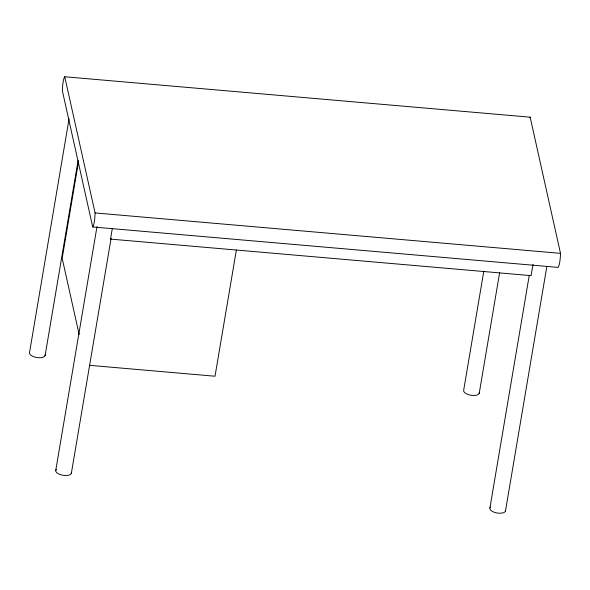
<?xml version="1.0" encoding="UTF-8"?>
<svg xmlns="http://www.w3.org/2000/svg" width="590" height="590" viewBox="0 0 590 590"><rect width="100%" height="100%" fill="white"/><g stroke="black" fill="none" stroke-linecap="round" stroke-linejoin="round"><path stroke-width="0.89" d="M69.059 118.833L29.552 352.422A7.958 3.547 9.6 0 0 37.111 357.592A7.958 3.547 9.6 0 0 45.142 354.715M45.091 355.645L78.101 160.458M78.581 161.306L62.171 258.287L79.156 334.523M55.792 470.193L96.996 226.604M112.292 228.573L110.514 239.097L531.096 275.633L533.028 264.224M71.331 473.409L111.097 238.279M236.376 249.968L215.018 376.228L89.614 365.335M483.8 271.208L463.688 390.13A7.958 3.547 9.6 0 0 471.248 395.3A7.958 3.547 9.6 0 0 479.279 392.424M479.22 393.353L499.671 272.469M489.929 507.901L529.237 275.493M505.46 511.117L546.819 266.621M64.738 76.759L530.159 117.189L560.5 253.353A9.942 1.593 -85 0 1 558.125 267.395L92.704 226.966L62.363 90.801A9.942 1.593 -85 0 1 64.738 76.759L95.078 212.931A9.942 1.593 -85 0 1 92.704 226.966M95.078 212.931L560.5 253.353M71.383 472.479A7.958 3.547 9.6 0 1 62.326 475.179A7.958 3.547 9.6 0 1 56.375 469.375M505.519 510.188A7.958 3.547 9.6 0 1 496.463 512.887A7.958 3.547 9.6 0 1 490.511 507.083M529.894 117.55A9.942 1.593 -85 0 1 530.159 117.189"/></g></svg>
